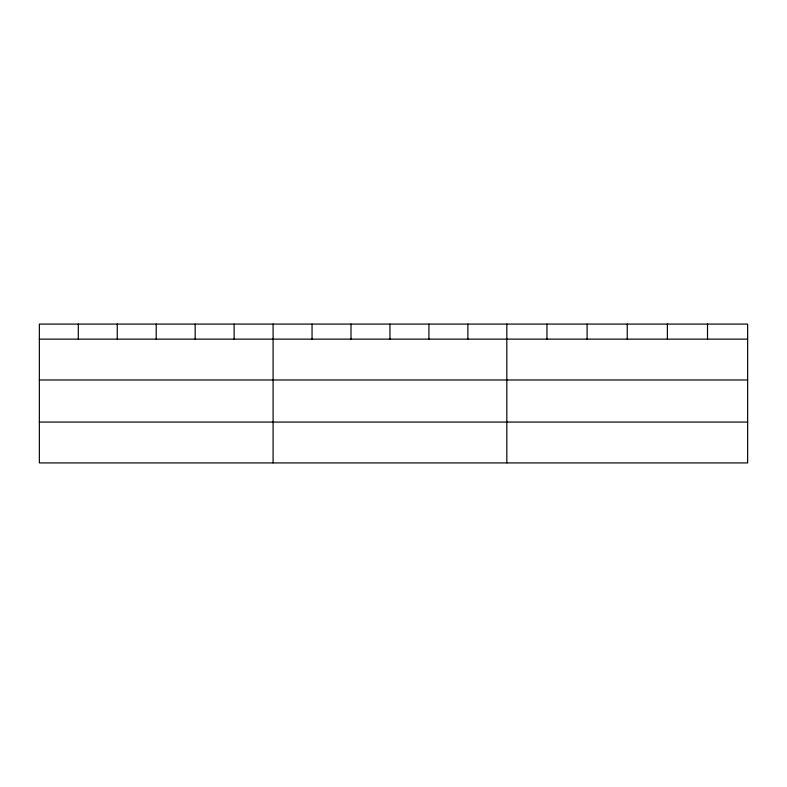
<?xml version="1.0" encoding="UTF-8"?>
<svg xmlns="http://www.w3.org/2000/svg" width="787" height="787" viewBox="0 0 787 787"><rect width="100%" height="100%" fill="white"/><g stroke="black" fill="none" stroke-linecap="round" stroke-linejoin="round"><path stroke-width="1.18" d="M747.65 379.983L747.65 324.087L39.35 324.087L39.35 462.913L747.65 462.913L747.65 379.983L39.35 379.983M39.35 339.128L747.65 339.128M39.35 422.068L747.65 422.068M707.513 324.087L707.513 339.128M667.376 324.087L667.376 339.128M627.239 324.087L627.239 339.128M587.102 324.087L587.102 339.128M546.965 324.087L546.965 339.128M506.828 324.087L506.828 462.913M467.872 324.087L467.872 339.128M428.915 324.087L428.915 339.128M389.958 324.087L389.958 339.128M351.002 324.087L351.002 339.128M312.046 324.087L312.046 339.128M273.089 324.087L273.089 462.913M234.132 324.087L234.132 339.128M195.176 324.087L195.176 339.128M156.22 324.087L156.22 339.128M117.263 324.087L117.263 339.128M78.306 324.087L78.306 339.128"/></g></svg>
